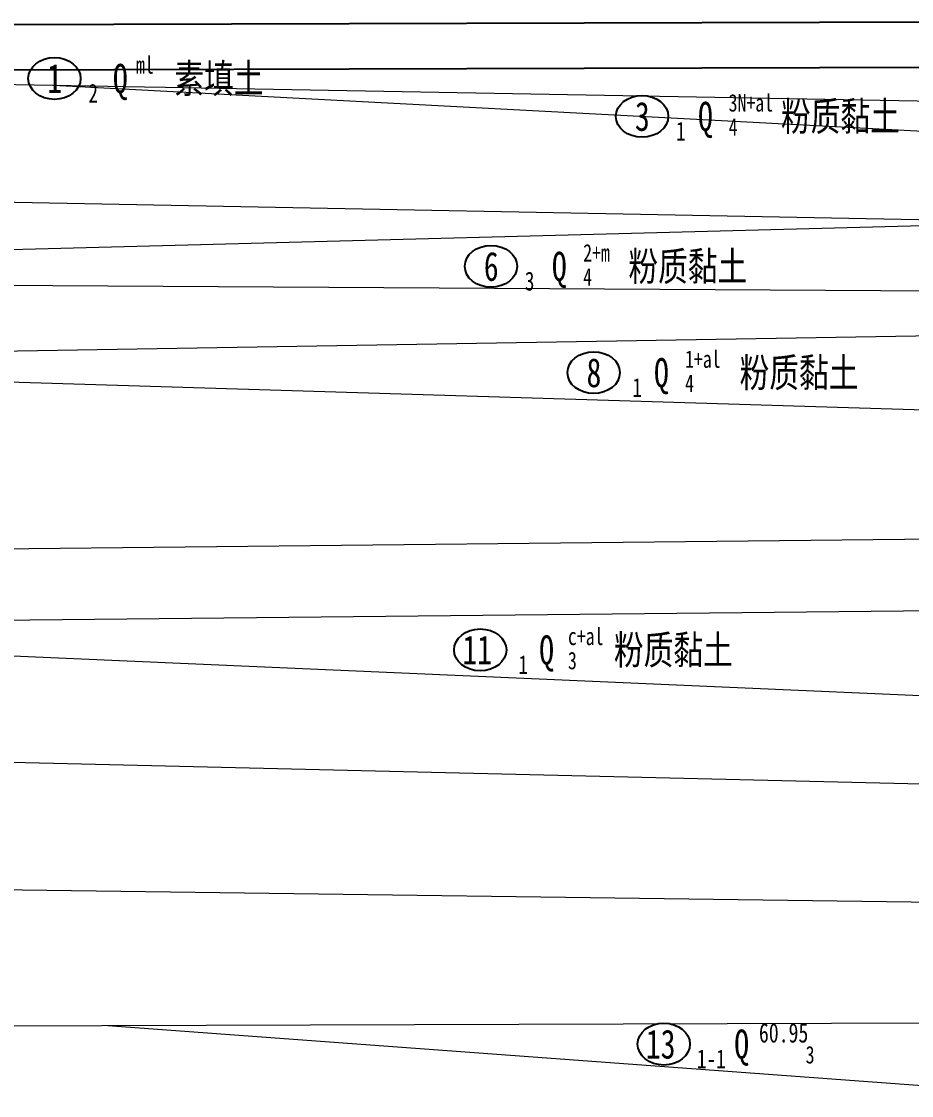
# Model space of a CAD drawing. Header units: millimetres. Extents: x 946 to 3601, y 223 to 2569.
# Drawn here: x 1734.3 to 1785.3, y 535.1 to 596.7 of the extents above; entities that cross this region are included whole.
import ezdxf

# ---------------------------------------------------------------- set-up
doc = ezdxf.new("R2010")
doc.units = ezdxf.units.MM
doc.layers.add('地质-地层符号', color=3, linetype='Continuous')
doc.layers.add('地质-地面线', color=7, linetype='Continuous')
doc.layers.add('地质-地层线', color=7, linetype='Continuous', lineweight=15)
doc.styles.add('LZ_FONTS_FS', font='', dxfattribs={"width": 0.7})
doc.styles.add('地层编号', font='', dxfattribs={"width": 0.7, "height": 3})
doc.styles.add('岩土名称', font='', dxfattribs={"width": 0.7, "height": 3})
doc.styles.add('时代', font='', dxfattribs={"width": 0.7, "height": 3})
doc.styles.get('LZ_FONTS_FS').set_extended_font_data('仿宋_GB2312')
doc.styles.get('地层编号').set_extended_font_data('仿宋_GB2312')
doc.styles.get('岩土名称').set_extended_font_data('仿宋_GB2312')
doc.styles.get('时代').set_extended_font_data('仿宋_GB2312')

# ---------------------------------------------------------------- blocks, each defined once
blk = doc.blocks.new('WipeoutBlock')
at = {"color": 7}
blk.add_wipeout([(0, 0), (0, 1), (1, 1), (1, 0)], dxfattribs=at)

msp = doc.modelspace()

# ---------------------------------------------------------------- linework, layer by layer
at = {"layer": '地质-地层符号', "color": 7, "linetype": 'Continuous'}
for centre in [(1736.159, 593.416), (1769.879, 591.242), (1761.208, 582.641), (1767.102, 576.544), (1760.593, 560.642), (1771.125, 538.033)]:
    msp.add_ellipse(centre, major_axis=(-1.5, 0), ratio=0.8, dxfattribs=at)
at = {"layer": '地质-地层线', "color": 7}
for p, q in [((1597.888, 588.924), (1793.688, 585.184)), ((1597.888, 580.024), (1793.688, 585.184)), ((1671.313, 581.959), (1793.688, 581.184)), ((1597.888, 575.524), (1793.688, 578.784)), ((1695.788, 577.154), (1793.688, 574.184)), ((1597.888, 565.024), (1793.688, 567.084)), ((1597.888, 560.924), (1793.688, 562.984)), ((1695.788, 561.954), (1793.688, 557.684)), ((1597.888, 557.424), (1793.688, 552.784)), ((1597.888, 548.724), (1793.688, 546.084)), ((1597.888, 538.624), (1793.688, 539.284)), ((1739.227, 539.101), (1793.688, 535.084))]:
    msp.add_line(p, q, dxfattribs=at)
at = {"layer": '地质-地面线', "color": 7, "linetype": 'Continuous'}
msp.add_line((1597.888, 596.124), (1793.688, 596.684), dxfattribs=at)

# ---------------------------------------------------------------- block references
at = {"linetype": 'Continuous', "xscale": 4.78730775968748, "yscale": 2.550636972973135, "zscale": 2.777}
msp.add_blockref('WipeoutBlock', (1741.672, 592.183), dxfattribs=at)

# ---------------------------------------------------------------- texts
at = {"color": 7, "linetype": 'Continuous', "style": 'LZ_FONTS_FS', "width": 0.75}
msp.add_text('60.95', height=1.1108, dxfattribs=at).set_placement((1776.586, 538.123))
at = {"layer": '地质-地层符号', "color": 7, "linetype": 'Continuous', "width": 0.75}
for s, height, style, p in [('1', 1.666, '地层编号', (1735.749, 592.583)), ('Q', 1.666, '时代', (1739.514, 592.583)), ('2', 1.083, '地层编号', (1738.104, 592.027)), ('3', 1.666, '地层编号', (1769.469, 590.409)), ('Q', 1.666, '时代', (1773.091, 590.409)), ('3N+al', 0.9997, '时代', (1774.848, 591.52)), ('粉质黏土', 1.6662, '岩土名称', (1777.85, 590.409)), ('1', 1.083, '地层编号', (1771.824, 589.854)), ('4', 1, '时代', (1774.848, 590.132)), ('6', 1.666, '地层编号', (1760.799, 581.808)), ('Q', 1.666, '时代', (1764.706, 581.808)), ('2+m', 0.9997, '时代', (1766.5, 582.918)), ('粉质黏土', 1.6662, '岩土名称', (1769.096, 581.808)), ('3', 1.083, '地层编号', (1763.153, 581.252)), ('4', 1, '时代', (1766.5, 581.53)), ('1+al', 0.9997, '时代', (1772.345, 576.822)), ('8', 1.666, '地层编号', (1766.693, 575.711)), ('Q', 1.666, '时代', (1770.565, 575.711)), ('粉质黏土', 1.6662, '岩土名称', (1775.475, 575.711)), ('1', 1.083, '地层编号', (1769.32, 575.155)), ('4', 1, '时代', (1772.345, 575.433)), ('c+al', 0.9997, '时代', (1765.626, 560.92)), ('11', 1.6662, '地层编号', (1759.565, 559.809)), ('Q', 1.666, '时代', (1763.976, 559.809)), ('粉质黏土', 1.6662, '岩土名称', (1768.264, 559.809)), ('1', 1.083, '地层编号', (1762.781, 559.253)), ('3', 1, '时代', (1765.626, 559.531)), ('13', 1.6662, '地层编号', (1770.097, 537.2)), ('Q', 1.666, '时代', (1775.17, 537.2)), ('3', 1, '时代', (1779.269, 536.922)), ('1-1', 1.083, '地层编号', (1773.026, 536.644))]:
    msp.add_text(s, height=height, dxfattribs=dict(at, style=style)).set_placement(p)

# ---------------------------------------------------------------- next in the draw order: linework, layer by layer
at = {"color": 7, "linetype": 'Continuous'}
msp.add_line((1597.888, 593.524), (1793.688, 594.084), dxfattribs=at)
at = {"layer": '地质-地层线', "color": 7}
for p, q in [((1693.4, 593.797), (1793.688, 591.984)), ((1736.1, 593.025), (1793.688, 589.984))]:
    msp.add_line(p, q, dxfattribs=at)

# ---------------------------------------------------------------- next in the draw order: texts
at = {"layer": '地质-地层符号', "color": 7, "linetype": 'Continuous', "width": 0.75}
for s, height, style, p in [('ml', 0.9997, '时代', (1740.842, 593.693)), ('素填土', 1.6662, '岩土名称', (1743.038, 592.583))]:
    msp.add_text(s, height=height, dxfattribs=dict(at, style=style)).set_placement(p)

doc.saveas('drawing.dxf')
